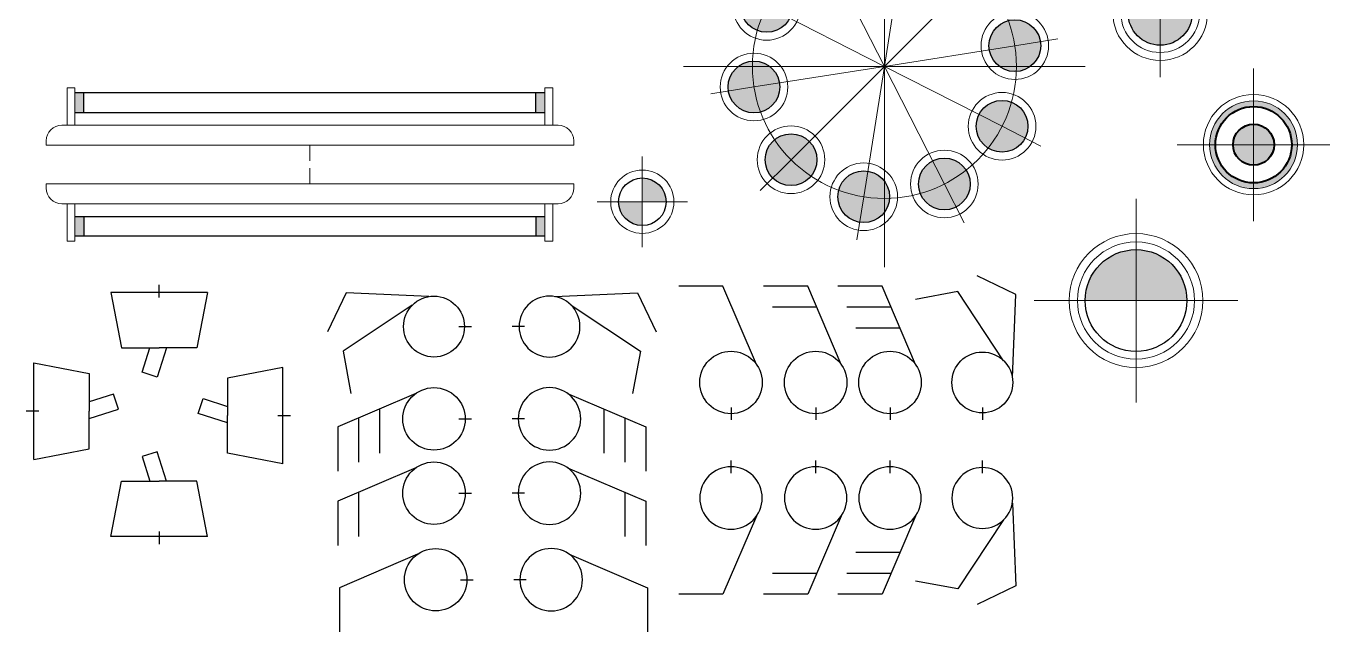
# Model space of a CAD drawing. Header units: millimetres. Extents: x -37049 to 129367, y 25385 to 90033.
# Drawn here: x 45568 to 48898, y 80770 to 82317 of the extents above; entities that cross this region are included whole.
import ezdxf

# ---------------------------------------------------------------- set-up
doc = ezdxf.new("R2010")
doc.units = ezdxf.units.MM
doc.header["$MEASUREMENT"] = 0
for name, color, linetype, lineweight in [('Ndnuoc1', 171, 'Continuous', 40), ('Ndnuoc3', 211, 'Continuous', 30), ('Ndnuoc5', 231, 'Continuous', 40)]:
    doc.layers.add(name, color=color, linetype=linetype, lineweight=lineweight)

# ---------------------------------------------------------------- blocks, each defined once
blk = doc.blocks.new('A$C60E875A1')
at = {"layer": 'Ndnuoc3'}
h = blk.add_hatch(color=3, dxfattribs=at)
h.paths.add_polyline_path([(194.955566706798, 389.9112536690664), (389.9112001766844, 389.9112536690664), (389.9112001766844, 584.8668871389527, 0.4142135623730951)])
h.paths.add_polyline_path([(389.9112001766844, 389.9112536690227), (584.8668336465707, 389.9112536690226, 0.4142135623731606), (389.9112001766844, 584.8668871389526)])
at = {"layer": 'Ndnuoc3', "color": 3, "lineweight": 5}
for p, q in [((389.9112001766844, 389.9112536690664), (389.9112001766844, 779.8225206088246)), ((389.9112001766844, 389.9112536690664), (-6.676308839814737e-05, 389.9112536690664)), ((389.9112001766844, 389.9112536690227), (779.8224671164571, 389.9112536690227)), ((389.9112001767062, 389.9112536690809), (389.9112001767062, -1.327067730017006e-05))]:
    blk.add_line(p, q, dxfattribs=at)
at = {"layer": 'Ndnuoc3', "color": 3, "lineweight": 20}
blk.add_circle((389.9112001766844, 389.9112536690664), 256.2890625, dxfattribs=at)
at = {"layer": 'Ndnuoc3', "color": 3, "lineweight": 5}
blk.add_circle((389.9112001766844, 389.9112536690664), 224.3764076282387, dxfattribs=at)
at = {"layer": 'Ndnuoc3', "color": 3}
blk.add_circle((389.9112001766844, 389.9112536690664), 194.9556334698864, dxfattribs=at)
blk = doc.blocks.new('A$C577632A7')
at = {"layer": 'Ndnuoc3'}
h = blk.add_hatch(color=10, dxfattribs=at)
h.paths.add_polyline_path([(368.4661896485512, 245.6441385689832), (245.6441405625228, 245.6441385689832), (245.6441405625228, 122.8220894829984, 0.4142135623729909)])
h.paths.add_polyline_path([(245.6441405625228, 245.6441385690268), (122.8220914764944, 245.6441385690268, 0.4142135623730951), (245.6441405625228, 122.8220894829984)])
h.paths.add_polyline_path([(245.6441405625228, 245.6441385689832), (368.4661896485512, 245.6441385689832, 0.4142135623731992), (245.6441405625228, 368.4661876550553)])
h.paths.add_polyline_path([(122.8220914764944, 245.6441385690268), (245.6441405625228, 245.6441385690268), (245.6441405625228, 368.4661876550553, 0.4142135623730951)])
at = {"layer": 'Ndnuoc3', "color": 10, "lineweight": 5}
for p, q in [((245.6441405625228, 245.6441385690268), (245.6441405625228, 491.2882367410784)), ((245.6441405625228, 245.6441385690268), (4.239047120790929e-05, 245.6441385690268)), ((245.6441405625228, 245.6441385689832), (491.2882387345744, 245.6441385689832)), ((245.6441405625228, 245.6441385690268), (245.6441405625228, 4.039697523694485e-05))]:
    blk.add_line(p, q, dxfattribs=at)
at = {"layer": 'Ndnuoc3', "color": 10, "lineweight": 20}
blk.add_circle((245.6441405625228, 245.6441385690268), 181.2186855587497, dxfattribs=at)
at = {"layer": 'Ndnuoc3', "color": 10, "lineweight": 5}
blk.add_circle((245.6441405625228, 245.6441385690268), 150.747535623741, dxfattribs=at)
at = {"layer": 'Ndnuoc3', "color": 10}
blk.add_circle((245.6441405625228, 245.6441385690268), 122.8220490860284, dxfattribs=at)
blk = doc.blocks.new('A$C2BB25047')
at = {"layer": 'Ndnuoc3'}
for points in [[(144.8191950777036, 94.3103561954922), (110.2838966583804, 94.3103561954922), (110.2838966583804, 19.3103561954922), (144.8191950777036, 19.3103561954922)], [(1875.748598239057, 94.3103561954922), (1910.28389665838, 94.3103561954922), (1910.28389665838, 19.3103561954922), (1875.748598239057, 19.3103561954922)]]:
    blk.add_hatch(color=3, dxfattribs=at).paths.add_polyline_path(points)
at = {"layer": 'Ndnuoc3', "color": 3, "lineweight": 20}
for p, q in [((1010.28389665838, 219.6189293260395), (1010.28389665838, 279.6189293260395)), ((-7.238906982820481e-05, 219.6189293260395), (2020.567865705831, 219.6189293260395)), ((-7.238906982820481e-05, 203.177139008083), (-7.238906982820481e-05, 219.6189293260395)), ((2020.567865705831, 219.6189293260395), (2020.567865705831, 203.177139008083)), ((1960.567865705831, 143.177139008083), (59.99992761093017, 143.177139008083)), ((80.51259176096937, 143.177139008083), (110.2838966583804, 143.177139008083)), ((80.51259176096937, 4.434287257026881e-05), (80.51259176096937, 143.177139008083)), ((110.2838966583804, 143.177139008083), (110.2838966583804, 4.434287257026881e-05)), ((1940.055201555791, 143.177139008083), (1910.28389665838, 143.177139008083)), ((1910.28389665838, 143.177139008083), (1910.28389665838, 4.434287257026881e-05)), ((1940.055201555791, 4.434287257026881e-05), (1940.055201555791, 143.177139008083)), ((110.2838966583804, 19.3103561954922), (110.2838966583804, 94.3103561954922)), ((1910.28389665838, 94.3103561954922), (1910.28389665838, 19.3103561954922)), ((110.2838966583804, 4.434287257026881e-05), (80.51259176096937, 4.434287257026881e-05)), ((1910.28389665838, 4.434287257026881e-05), (1940.055201555791, 4.434287257026881e-05))]:
    blk.add_line(p, q, dxfattribs=at)
at = {"layer": 'Ndnuoc3', "color": 3}
for p, q in [((110.2838966583804, 94.3103561954922), (1910.28389665838, 94.3103561954922)), ((144.8191950777255, 94.3103561954922), (144.8191950777255, 19.3103561954922)), ((1875.748598239035, 94.3103561954922), (1875.748598239035, 19.3103561954922)), ((1910.28389665838, 19.3103561954922), (110.2838966583804, 19.3103561954922))]:
    blk.add_line(p, q, dxfattribs=at)
at = {"layer": 'Ndnuoc3', "color": 3, "lineweight": 20}
for centre, start, end in [((59.99992761093017, 203.177139008083), 180, 270), ((1960.567865705831, 203.177139008083), 270, 0)]:
    blk.add_arc(centre, 60, start, end, dxfattribs=at)
blk = doc.blocks.new('A$C4BDA4A72')
at = {"layer": 'Ndnuoc3'}
h = blk.add_hatch(color=5, dxfattribs=at)
h.paths.add_polyline_path([(173.2938857582485, 264.4189427790552), (173.2938857582485, 173.2939427790843), (264.4188857582267, 173.2939427790843, 0.4142135623729313)])
h.paths.add_polyline_path([(173.2938857582485, 173.2939427790552), (82.16888575822668, 173.2939427790552, 0.4142135623731653), (173.2938857582485, 82.16894277905521)])
at = {"layer": 'Ndnuoc3', "color": 5, "lineweight": 5}
for p, q in [((173.2938857582485, 173.2939427790552), (173.2938857582485, 346.5878391967271)), ((173.2938857582485, 173.2939427790552), (-1.0659423423931e-05, 173.2939427790552)), ((173.2938857582485, 173.2939427790552), (173.2938857582485, 4.63613832835108e-05)), ((173.2938857582485, 173.2939427790843), (346.5877821759204, 173.2939427790843))]:
    blk.add_line(p, q, dxfattribs=at)
blk.add_circle((173.2938857582267, 173.2939427790552), 121.125, dxfattribs=at)
at = {"layer": 'Ndnuoc3', "color": 5}
blk.add_circle((173.2938857582267, 173.2939427790552), 91.125, dxfattribs=at)
blk = doc.blocks.new('A$C7F7B2651')
at = {"layer": 'Ndnuoc3', "color": 1}
blk.add_line((503.8504376970013, 256.1266861509066), (551.5691917658478, 256.1266861509066), dxfattribs=at)
for points in [[(388.6117458635781, 371.0968285264535), (71.435092397267, 384.701611060198), (-5.63498615520075e-05, 236.0447166798258)], [(324.7574931065828, 337.679726264163), (60.15949969938811, 162.2544672597724), (89.74558053564397, -1.355387212242931e-05)]]:
    blk.add_lwpolyline(points, dxfattribs=at)
blk.add_circle((408.1082522314246, 256.1266861509066), 116.6115234375, dxfattribs=at)
blk = doc.blocks.new('A$C622E762C')
at = {"layer": 'Ndnuoc3', "color": 3}
blk.add_line((464.0949274233135, 199.8586738959712), (511.81368149216, 199.8586738959712), dxfattribs=at)
for points in [[(299.2560780033818, 297.4813392089563), (-2.965777821373194e-05, 169.1587626398541), (-2.965777821373194e-05, -4.948498099111021e-05)], [(79.89715862683079, 203.4190928347234), (79.89715862683079, 203.4190928347234), (79.89715862683079, 34.26028070991742)], [(159.7943469114325, 237.6794230295927), (159.7943469114325, 237.6794230295927), (159.7943469114325, 68.52061090477218)]]:
    blk.add_lwpolyline(points, dxfattribs=at)
blk.add_circle((368.3527419577367, 199.8586738959712), 119.6015625, dxfattribs=at)
blk = doc.blocks.new('A$C19643055')
at = {"layer": 'Ndnuoc3', "color": 4}
blk.add_line((464.095009888908, 199.8586731707474), (511.8137639577544, 199.8586731707474), dxfattribs=at)
for points in [[(299.2561604689763, 297.4813384837325), (5.280781624605879e-05, 169.1587619146012), (5.280781624605879e-05, -5.021020479034632e-05)], [(79.89724109242525, 203.4190921094996), (79.89724109242525, 203.4190921094996), (79.89724109242525, 34.26027998466452)]]:
    blk.add_lwpolyline(points, dxfattribs=at)
blk.add_circle((368.3528244233312, 199.8586731707474), 119.6015625, dxfattribs=at)
blk = doc.blocks.new('A$C4F245785')
at = {"layer": 'Ndnuoc3', "color": 5}
blk.add_line((464.0949653788848, 199.858776440873), (511.8137194477313, 199.858776440873), dxfattribs=at)
blk.add_lwpolyline([(299.2561159589532, 297.4814417538437), (8.297793101519346e-06, 169.158865184756), (8.297793101519346e-06, 5.305990634951741e-05)], dxfattribs=at)
blk.add_circle((368.352779913308, 199.858776440873), 119.6015625, dxfattribs=at)
blk = doc.blocks.new('A$C26FA5184')
at = {"layer": 'Ndnuoc3'}
blk.add_line((82.22484566703497, 21.65448339606519), (82.22484566703497, 0), dxfattribs=at)
for points in [[(94.71153112780303, 107.203797168484), (78.79111440398265, 157.1732142004548), (53.09441964593134, 148.9861647355647), (66.40641612067702, 107.203797168484)], [(0.0001053033047355711, 13.17753926102159), (18.21293351901113, 107.203797168484), (82.22484566704952, 107.203797168484)], [(164.4495860307652, 13.17753926102159), (146.2367578150588, 107.203797168484), (82.22484566704952, 107.203797168484)], [(164.4495860307652, 13.17753926102159), (0.0001053033047355711, 13.17753926102159)]]:
    blk.add_lwpolyline(points, dxfattribs=at)
blk = doc.blocks.new('A$C20E42A72')
at = {"layer": 'Ndnuoc3', "xscale": 2.25, "yscale": 2.25, "zscale": 2.25}
blk.add_blockref('A$C26FA5184', (-0.0001937829147209413, -2.713689173106104e-05), dxfattribs=at)
blk = doc.blocks.new('A$C15620B99')
at = {"layer": 'Ndnuoc3'}
h = blk.add_hatch(color=3, dxfattribs=at)
h.paths.add_polyline_path([(688.0527732354531, 983.2753791983996, 0.1989123673797017), (640.1447022951033, 1012.633482828911), (628.6603717900871, 940.1242737080174, -0.04910040083738477), (699.6957460813428, 921.5918466194707, 0.2245436514615082)])
h.paths.add_polyline_path([(640.1447022951033, 1012.633482828911, 0.4432537291453019), (555.3748812656704, 944.4500260204804, -0.04910040083733679), (628.6603717900871, 940.1242737080174)])
h.paths.add_polyline_path([(628.6603717900871, 940.1242737080174, 0.04910040083733679), (555.3748812656704, 944.4500260204804, 0.1735300500160823), (569.2679703448521, 896.9731682176352, 0.1989123673795537), (617.1760412851363, 867.615064587153)])
h.paths.add_polyline_path([(628.6603717900871, 940.1242737080174), (617.1760412851145, 867.6150645871239, 0.385757722021943), (699.6957460813428, 921.5918466194707, 0.04910040083738477)])
h = blk.add_hatch(color=3, dxfattribs=at)
h.paths.add_polyline_path([(422.6251365067583, 973.7183634183457, 0.1989123673797017), (366.6104325990091, 969.3099106135196), (399.9392578280676, 903.898408082765, -0.04910040083738477), (468.301170163315, 930.6589050205366, 0.2245436514615082)])
h.paths.add_polyline_path([(366.6104325990091, 969.3099106135196, 0.4432537291453019), (338.1074371383656, 864.3218846796808, -0.04910040083733679), (399.9392578280676, 903.898408082765)])
h.paths.add_polyline_path([(399.9392578280676, 903.898408082765, 0.04910040083733679), (338.1074371383656, 864.3218846796808, 0.1735300500160823), (377.2533791494861, 834.0784527471988, 0.1989123673795537), (433.2680830571917, 838.4869055519957)])
h.paths.add_polyline_path([(399.9392578280676, 903.898408082765), (433.2680830571699, 838.4869055519812, 0.385757722021943), (468.301170163315, 930.6589050205366, 0.04910040083738477)])
h = blk.add_hatch(color=3, dxfattribs=at)
h.paths.add_polyline_path([(886.9035318480194, 886.9035792842365), (834.992669523823, 834.9927169600617, -0.04910040083738403), (881.5684071953654, 778.2461230989306, 0.2245436514615275), (908.4057150571981, 834.9927169600269, 0.1989123673797314)])
h.paths.add_polyline_path([(834.992669523823, 834.9927169600617), (886.9035318480194, 886.9035792842365, 0.4432537291452181), (778.2460756627646, 881.5684546315796, -0.04910040083733587)])
h.paths.add_polyline_path([(834.992669523823, 834.9927169600617, 0.04910040083733587), (778.2460756627646, 881.5684546315796, 0.1735300500161201), (761.5796239904802, 834.9927169600269, 0.1989123673795521), (783.0818071996231, 783.0818546358531)])
h.paths.add_polyline_path([(881.5684071953654, 778.2461230989306, 0.04910040083738403), (834.992669523823, 834.9927169600617), (783.0818071996231, 783.0818546358531, 0.3857577220218781)])
h = blk.add_hatch(color=3, dxfattribs=at)
h.paths.add_polyline_path([(213.5071405479102, 809.9721248167625, 0.1989123673797017), (170.7815166957735, 773.4809947102913), (236.1930192265136, 740.1521694811672, -0.04910040083738477), (275.7695426296414, 801.9839901709347, 0.2245436514615082)])
h.paths.add_polyline_path([(170.7815166957735, 773.4809947102913, 0.4432537291453019), (209.4325222887128, 671.7902571459999, -0.04910040083733679), (236.1930192265136, 740.1521694811672)])
h.paths.add_polyline_path([(236.1930192265136, 740.1521694811672, 0.04910040083733679), (209.4325222887128, 671.7902571459999, 0.1735300500160823), (258.8788979051606, 670.3322141456447, 0.1989123673795537), (301.6045217572755, 706.8233442521014)])
h.paths.add_polyline_path([(236.1930192265136, 740.1521694811672), (301.6045217572973, 706.8233442520577, 0.385757722021943), (275.7695426296414, 801.9839901709347, 0.04910040083738477)])
h = blk.add_hatch(color=3, dxfattribs=at)
h.paths.add_polyline_path([(999.5166277171011, 585.5093137359363, 0.1989123673797017), (1012.633435392694, 640.1447497313202), (940.1242262718006, 628.6604192263476, -0.04910040083738477), (944.4499785842345, 555.3749287018436, 0.2245436514615082)])
h.paths.add_polyline_path([(1012.633435392694, 640.1447497313202, 0.4432537291453019), (921.5917991832757, 699.6957935175305, -0.04910040083733679), (940.1242262718006, 628.6604192263476)])
h.paths.add_polyline_path([(940.1242262718006, 628.6604192263476, 0.04910040083733679), (921.5917991832757, 699.6957935175305, 0.1735300500160823), (880.7318248265001, 671.8115247167007, 0.1989123673795537), (867.6150171509289, 617.1760887213604)])
h.paths.add_polyline_path([(940.1242262718006, 628.6604192263476), (867.6150171509071, 617.176088721375, 0.385757722021943), (944.4499785842345, 555.3749287018436, 0.04910040083738477)])
h = blk.add_hatch(color=3, dxfattribs=at)
h.paths.add_polyline_path([(140.5747521559097, 554.5821610095882, 0.1989123673797017), (127.4579444803385, 499.9467250142043), (199.967153601232, 511.4310555191769, -0.04910040083738477), (195.6414012887763, 584.7165460436954, 0.2245436514615082)])
h.paths.add_polyline_path([(127.4579444803385, 499.9467250142043, 0.4432537291453019), (218.499580689735, 440.3956812279939, -0.04910040083733679), (199.967153601232, 511.4310555191769)])
h.paths.add_polyline_path([(199.967153601232, 511.4310555191769, 0.04910040083733679), (218.499580689735, 440.3956812279939, 0.1735300500160823), (259.3595550465106, 468.2799500288238, 0.1989123673795537), (272.4763627220818, 522.915386024164)])
h.paths.add_polyline_path([(199.967153601232, 511.4310555191769), (272.4763627221037, 522.9153860241495, 0.385757722021943), (195.6414012887763, 584.7165460436954, 0.04910040083738477)])
h = blk.add_hatch(color=3, dxfattribs=at)
h.paths.add_polyline_path([(926.5842393251442, 330.1193499287474, 0.1989123673797017), (969.3098631772809, 366.6104800352186), (903.8983606465408, 399.9393052643572, -0.04910040083738477), (864.321837243413, 338.1074845746043, 0.2245436514615082)])
h.paths.add_polyline_path([(969.3098631772809, 366.6104800352186, 0.4432537291453019), (930.6588575843198, 468.3012175995245, -0.04910040083733679), (903.8983606465408, 399.9393052643572)])
h.paths.add_polyline_path([(903.8983606465408, 399.9393052643572, 0.04910040083733679), (930.6588575843198, 468.3012175995245, 0.1735300500160823), (881.2124819678938, 469.7592605998798, 0.1989123673795537), (838.4868581157571, 433.2681304934231)])
h.paths.add_polyline_path([(903.8983606465408, 399.9393052643572), (838.4868581157571, 433.2681304934376, 0.385757722021943), (864.321837243413, 338.1074845746043, 0.04910040083738477)])
h = blk.add_hatch(color=3, dxfattribs=at)
h.paths.add_polyline_path([(231.6856648158428, 305.098757785483, 0.1989123673797017), (253.1878480250089, 253.1878954612766), (305.0987103492153, 305.0987577854539, -0.04910040083738477), (258.522972677667, 361.8453516465815, 0.2245436514615082)])
h.paths.add_polyline_path([(253.1878480250089, 253.1878954612766, 0.4432537291453019), (361.8453042102774, 258.5230201139348, -0.04910040083733679), (305.0987103492153, 305.0987577854539)])
h.paths.add_polyline_path([(305.0987103492153, 305.0987577854539, 0.04910040083733679), (361.8453042102774, 258.5230201139348, 0.1735300500160823), (378.5117558825441, 305.098757785483, 0.1989123673795537), (357.0095726733998, 357.0096201096603)])
h.paths.add_polyline_path([(305.0987103492153, 305.0987577854539), (357.0095726734216, 357.0096201096603, 0.385757722021943), (258.522972677667, 361.8453516465815, 0.04910040083738477)])
h = blk.add_hatch(color=3, dxfattribs=at)
h.paths.add_polyline_path([(717.4662433662961, 166.3731113271788, 0.1989123673797017), (773.4809472740235, 170.7815641320049), (740.1521220449649, 236.193066662745, -0.04910040083738477), (671.7902097097176, 209.4325697249733, 0.2245436514615082)])
h.paths.add_polyline_path([(773.4809472740235, 170.7815641320049, 0.4432537291453019), (801.9839427346669, 275.7695900658291, -0.04910040083733679), (740.1521220449649, 236.193066662745)])
h.paths.add_polyline_path([(740.1521220449649, 236.193066662745, 0.04910040083733679), (801.9839427346669, 275.7695900658291, 0.1735300500160823), (762.8380007235464, 306.0130219983257, 0.1989123673795537), (706.8232968158627, 301.6045691935287)])
h.paths.add_polyline_path([(740.1521220449649, 236.193066662745), (706.8232968158627, 301.6045691935578, 0.385757722021943), (671.7902097097176, 209.4325697249733, 0.04910040083738477)])
h = blk.add_hatch(color=3, dxfattribs=at)
h.paths.add_polyline_path([(452.0386066375577, 156.8160955470812, 0.1989123673797017), (499.9466775779074, 127.457991916599), (511.4310080829018, 199.9672010374634, -0.04910040083738477), (440.3956337916679, 218.4996281260101, 0.2245436514615082)])
h.paths.add_polyline_path([(499.9466775779074, 127.457991916599, 0.4432537291453019), (584.7164986073622, 195.6414487250295, -0.04910040083733679), (511.4310080829018, 199.9672010374634)])
h.paths.add_polyline_path([(511.4310080829018, 199.9672010374634, 0.04910040083733679), (584.7164986073622, 195.6414487250295, 0.1735300500160823), (570.8234095281587, 243.1183065278456, 0.1989123673795537), (522.9153385878744, 272.4764101583278)])
h.paths.add_polyline_path([(511.4310080829018, 199.9672010374634), (522.9153385878963, 272.4764101583569, 0.385757722021943), (440.3956337916679, 218.4996281260101, 0.04910040083738477)])
at = {"layer": 'Ndnuoc3', "color": 0, "lineweight": 20}
for p, q in [((570.0456899365163, 570.0457373728277), (570.0456899365163, 1140.091449273066)), ((570.0456899365163, 570.0457373728277), (-2.196375135099515e-05, 570.0457373728277)), ((570.0456899365163, 570.045737372755), (1140.091401836762, 570.045737372755)), ((570.0456899365599, 570.0457373728423), (570.0456899365599, 2.547260373830795e-05))]:
    blk.add_line(p, q, dxfattribs=at)
at = {"layer": 'Ndnuoc3', "color": 5, "lineweight": 20}
for p, q in [((628.6603717900871, 940.1242737080174), (648.036880534084, 1062.462735139256)), ((399.9392578280895, 903.898408082765), (343.7064392761822, 1014.261528526928)), ((628.6603717900871, 940.1242737080174), (570.0456899365163, 570.0457373727695)), ((399.9392578280895, 903.898408082765), (570.0456899365163, 570.0457373726531)), ((834.9926695238173, 834.992716960056), (922.5773378067679, 922.5773852429702)), ((834.9926695238173, 834.992716960056), (570.0456899365599, 570.045737372755)), ((236.1930192265136, 740.1521694811672), (125.8298987823728, 796.3849880331109)), ((236.1930192265136, 740.1521694811672), (570.0456899364726, 570.0457373727841)), ((940.1242262717788, 628.6604192263476), (1062.462687703031, 648.0369279702863)), ((940.1242262717788, 628.6604192263476), (570.0456899365599, 570.0457373727404)), ((199.967153601232, 511.4310555191769), (570.0456899365381, 570.0457373727841)), ((305.0987103492153, 305.0987577854685), (570.0456899364071, 570.0457373726676)), ((511.4310080829018, 199.9672010374634), (570.0456899364508, 570.0457373729732)), ((903.898360646519, 399.9393052643427), (570.0456899365599, 570.0457373727404)), ((740.1521220449431, 236.193066662745), (570.0456899366254, 570.0457373727113)), ((199.967153601232, 511.4310555191769), (77.62869216997933, 492.0545467752381)), ((903.898360646519, 399.9393052643427), (1014.26148109066, 343.7064867124136)), ((305.0987103492153, 305.0987577854685), (217.5140420662647, 217.5140895025397)), ((740.1521220449431, 236.193066662745), (796.3849405968504, 125.8299462185823)), ((511.4310080829018, 199.9672010374634), (492.0544993389267, 77.62873960623983))]:
    blk.add_line(p, q, dxfattribs=at)
at = {"layer": 'Ndnuoc3', "color": 2, "lineweight": 5}
for centre in [(628.6603717901307, 940.1242737080174), (399.939257828155, 903.898408082765), (834.9926695238391, 834.9927169600269), (236.1930192265572, 740.1521694812109), (940.1242262718006, 628.6604192263185), (199.967153601232, 511.4310555192351), (903.8983606464972, 399.9393052643281), (305.0987103491934, 305.098757785483), (740.1521220449213, 236.193066662745), (511.4310080828582, 199.9672010374779)]:
    blk.add_circle(centre, 95.91304553335897, dxfattribs=at)
at = {"layer": 'Ndnuoc3', "color": 3}
for centre in [(628.6603717901307, 940.1242737080174), (399.939257828155, 903.898408082765), (834.9926695238391, 834.9927169600269), (236.1930192265572, 740.1521694812109), (940.1242262718006, 628.6604192263185), (199.967153601232, 511.4310555192351), (903.8983606464972, 399.9393052643281), (305.0987103491934, 305.098757785483), (740.1521220449213, 236.193066662745), (511.4310080828582, 199.9672010374779)]:
    blk.add_circle(centre, 73.41304553335897, dxfattribs=at)
at = {"layer": 'Ndnuoc3', "color": 1, "lineweight": 5}
blk.add_circle((570.0456899365163, 570.0457373728277), 374.6916118421052, dxfattribs=at)
blk = doc.blocks.new('A$C38274127')
at = {"layer": 'Ndnuoc5'}
h = blk.add_hatch(color=256, dxfattribs=at)
edge = h.paths.add_edge_path()
edge.add_line((389.911235317777, 165.5347964447283), (389.911235317777, 194.9555706029641))
edge.add_ellipse((389.911235317777, 389.9112040721375), major_axis=(137.8544504565793, 137.8544504565793), ratio=0.9999999999999245, start_angle=225.0000000000022, end_angle=315.0000000000107)
edge.add_line((584.8668687869576, 389.9112040721811), (614.2876429452008, 389.9112040721811))
edge.add_ellipse((389.911235317777, 389.9112040721375), major_axis=(158.6580793716261, 158.6580793716261), ratio=0.9999999999999629, start_angle=225.0000000000011, end_angle=314.999999999999, ccw=False)
edge = h.paths.add_edge_path()
edge.add_line((389.911235317777, 194.9555706029641), (389.911235317777, 165.5347964447283))
edge.add_ellipse((389.911235317777, 389.9112040721375), major_axis=(-158.6580793716261, 158.6580793716261), ratio=0.9999999999999631, start_angle=44.99999999999733, end_angle=134.9999999999989, ccw=False)
edge.add_line((165.5348276903533, 389.911204072152), (194.9556018485964, 389.911204072152))
edge.add_ellipse((389.911235317777, 389.9112040721375), major_axis=(-137.8544504565793, 137.8544504565793), ratio=0.9999999999999245, start_angle=44.99999999999788, end_angle=134.9999999999978)
edge = h.paths.add_edge_path()
edge.add_line((389.9112353177989, 614.2876116995612), (389.9112353177989, 584.8668375413254))
edge.add_ellipse((389.911235317777, 389.9112040721375), major_axis=(-137.8544504565798, 137.8544504565798), ratio=0.9999999999999918, start_angle=-45.00000000000665, end_angle=44.99999999999596)
edge.add_line((194.9556018485964, 389.911204072152), (165.5348276903533, 389.911204072152))
edge.add_ellipse((389.911235317777, 389.9112040721375), major_axis=(-158.6580793716312, 158.6580793716311), ratio=0.9999999999999641, start_angle=-45.00000000000671, end_angle=44.99999999999733, ccw=False)
edge = h.paths.add_edge_path()
edge.add_line((389.9112353177989, 584.8668375413254), (389.9112353177989, 614.2876116995612))
edge.add_ellipse((389.911235317777, 389.9112040721375), major_axis=(158.6580793716312, 158.6580793716312), ratio=0.9999999999999643, start_angle=315.0000000000101, end_angle=404.99999999999545, ccw=False)
edge.add_line((614.2876429452008, 389.9112040721811), (584.8668687869576, 389.9112040721811))
edge.add_ellipse((389.911235317777, 389.9112040721375), major_axis=(137.8544504565798, 137.8544504565798), ratio=0.9999999999999917, start_angle=315.0000000000126, end_angle=404.9999999999938)
h = blk.add_hatch(color=256, dxfattribs=at)
edge = h.paths.add_edge_path()
edge.add_line((389.911235317777, 389.9112040721811), (494.7428887539354, 389.9112040721811))
edge.add_ellipse((389.9112353177989, 389.9112040721229), major_axis=(74.12717302769096, 74.12717302769099), ratio=0.9999999999999791, start_angle=224.9999999999887, end_angle=314.99999999999943, ccw=False)
edge.add_line((389.911235317777, 285.0795506359864), (389.911235317777, 389.9112040721811))
edge = h.paths.add_edge_path()
edge.add_ellipse((389.9112353177989, 389.9112040721229), major_axis=(74.12717302769308, 74.12717302769308), ratio=0.9999999999999226, start_angle=134.9999999999898, end_angle=224.9999999999903, ccw=False)
edge.add_line((285.0795818816623, 389.9112040721375), (389.911235317777, 389.911204072152))
edge.add_line((389.911235317777, 389.911204072152), (389.911235317777, 285.0795506359864))
edge = h.paths.add_edge_path()
edge.add_line((389.9112353177989, 389.9112040721375), (285.0795818816623, 389.9112040721375))
edge.add_ellipse((389.9112353177989, 389.9112040721229), major_axis=(-74.1271730276967, 74.12717302769668), ratio=0.9999999999999631, start_angle=-45.00000000000102, end_angle=44.99999999999312, ccw=False)
edge.add_line((389.9112353177989, 494.742857508274), (389.9112353177989, 389.9112040721375))
edge = h.paths.add_edge_path()
edge.add_ellipse((389.9112353177989, 389.9112040721229), major_axis=(74.1271730276967, 74.1271730276967), ratio=0.9999999999999631, start_angle=315.00000000003075, end_angle=405.0000000000011, ccw=False)
edge.add_line((494.7428887539354, 389.9112040721811), (389.9112353177989, 389.9112040721811))
edge.add_line((389.9112353177989, 389.9112040721811), (389.9112353177989, 494.742857508274))
at = {"layer": 'Ndnuoc3', "color": 3, "lineweight": 5}
for p, q in [((389.9112353177989, 389.9112040721229), (389.9112353177989, 779.8224710104696)), ((389.911235317777, 389.9112040721375), (-3.162057691952214e-05, 389.911204072152)), ((389.911235317777, 389.9112040721375), (389.911235317777, -6.286619463935494e-05)), ((389.911235317777, 389.9112040721811), (779.822502256131, 389.9112040721811))]:
    blk.add_line(p, q, dxfattribs=at)
at = {"layer": 'Ndnuoc3', "color": 3, "lineweight": 20}
blk.add_circle((389.911235317777, 389.9112040721375), 256.2890624990677, dxfattribs=at)
at = {"layer": 'Ndnuoc5', "color": 3, "lineweight": 5}
blk.add_circle((389.911235317777, 389.9112040721375), 224.3764076274224, dxfattribs=at)
at = {"layer": 'Ndnuoc5', "color": 3}
blk.add_circle((389.911235317777, 389.9112040721375), 194.9556334691771, dxfattribs=at)
at = {"layer": 'Ndnuoc5'}
blk.add_circle((389.9112353177989, 389.9112040721229), 104.8316534361384, dxfattribs=at)

msp = doc.modelspace()

# ---------------------------------------------------------------- block references
at = {"layer": 'Ndnuoc1'}
for name, p, xscale, yscale, zscale in [('A$C15620B99', (47246.86576177285, 81701.19254033346), 0.9000000000000004, 0.9000000000000004, 0.9), ('A$C577632A7', (48300.47322349177, 82186.3098158409), 0.6666666666642413, 0.6666666666642413, 0.6666666666666665), ('A$C38274127', (48507.62077391253, 81819.12932576003), 0.5, 0.5, 0.5), ('A$C4BDA4A72', (47026.17066556923, 81752.89618702963), 0.6666666666642413, 0.6666666666642413, 0.6666666666666665), ('A$C2BB25047', (45619.4927732467, 81767.99203335846), 0.6666666666642413, 0.6666666666642413, 0.6666666666666665), ('A$C60E875A1', (48142.45576332283, 81356.23446940682), 0.6666666666642413, 0.6666666666642413, 0.6666666666666665), ('A$C7F7B2651', (46337.60297828259, 81379.0619669963), 0.6666666666642413, 0.6666666666642413, 0.6666666666666665), ('A$C7F7B2651', (47176.80587714994, 81379.0619669963), -0.6666666666642413, 0.6666666666642413, 0.6666666666666665), ('A$C622E762C', (46364.10665179839, 81180.83394636257), 0.6666666666642413, 0.6666666666642413, 0.6666666666666665), ('A$C622E762C', (47150.30220363415, 81180.83394636257), -0.6666666666642413, 0.6666666666642413, 0.6666666666666665), ('A$C20E42A72', (45784.71955361988, 80994.22268584167), 0.6666666666642413, 0.6666666666642413, 0.6666666666666665), ('A$C19643055', (46364.10659682132, 80991.09091354437), 0.6666666666642413, 0.6666666666642413, 0.6666666666666665), ('A$C19643055', (47150.30225861121, 80991.09091354437), -0.6666666666642413, 0.6666666666642413, 0.6666666666666665), ('A$C4F245785', (46368.42538930972, 80770.1223165097), 0.6666666666642413, 0.6666666666642413, 0.6666666666666665), ('A$C4F245785', (47154.62099175292, 80770.1223165097), -0.6666666666642413, 0.6666666666642413, 0.6666666666666665)]:
    msp.add_blockref(name, p, dxfattribs=dict(at, xscale=xscale, yscale=yscale, zscale=zscale))
at = {"layer": 'Ndnuoc1', "yscale": 0.6666666666642413, "zscale": 0.6666666666666665}
for name, p, xscale, rotation in [('A$C2BB25047', (45619.4927732467, 82159.55497409179), -0.6666666666642413, 180), ('A$C7F7B2651', (47839.22818442834, 81679.09231268876), 0.6666666666642413, 270), ('A$C20E42A72', (45784.71955361988, 81656.62629719422), -0.6666666666642413, 180), ('A$C4F245785', (47234.96429266688, 81652.58866447667), 0.6666666666642413, 270), ('A$C19643055', (47451.2571309764, 81652.58869415004), 0.6666666666642413, 270), ('A$C622E762C', (47641.00016379462, 81652.58863917297), 0.6666666666642413, 270), ('A$C20E42A72', (45568.14217666923, 81457.14705783977), 0.6666666666642413, 270), ('A$C20E42A72', (46243.58323283414, 81445.67519780048), -0.6666666666642413, 90), ('A$C4F245785', (47234.96429266688, 80866.39306203349), -0.6666666666642413, 270), ('A$C19643055', (47451.2571309764, 80866.39303236014), -0.6666666666642413, 270), ('A$C622E762C', (47641.00016379462, 80866.3930873372), -0.6666666666642413, 270), ('A$C7F7B2651', (47839.22818442834, 80839.88941382141), -0.6666666666642413, 270)]:
    msp.add_blockref(name, p, dxfattribs=dict(at, xscale=xscale, rotation=rotation))

doc.saveas('drawing.dxf')
